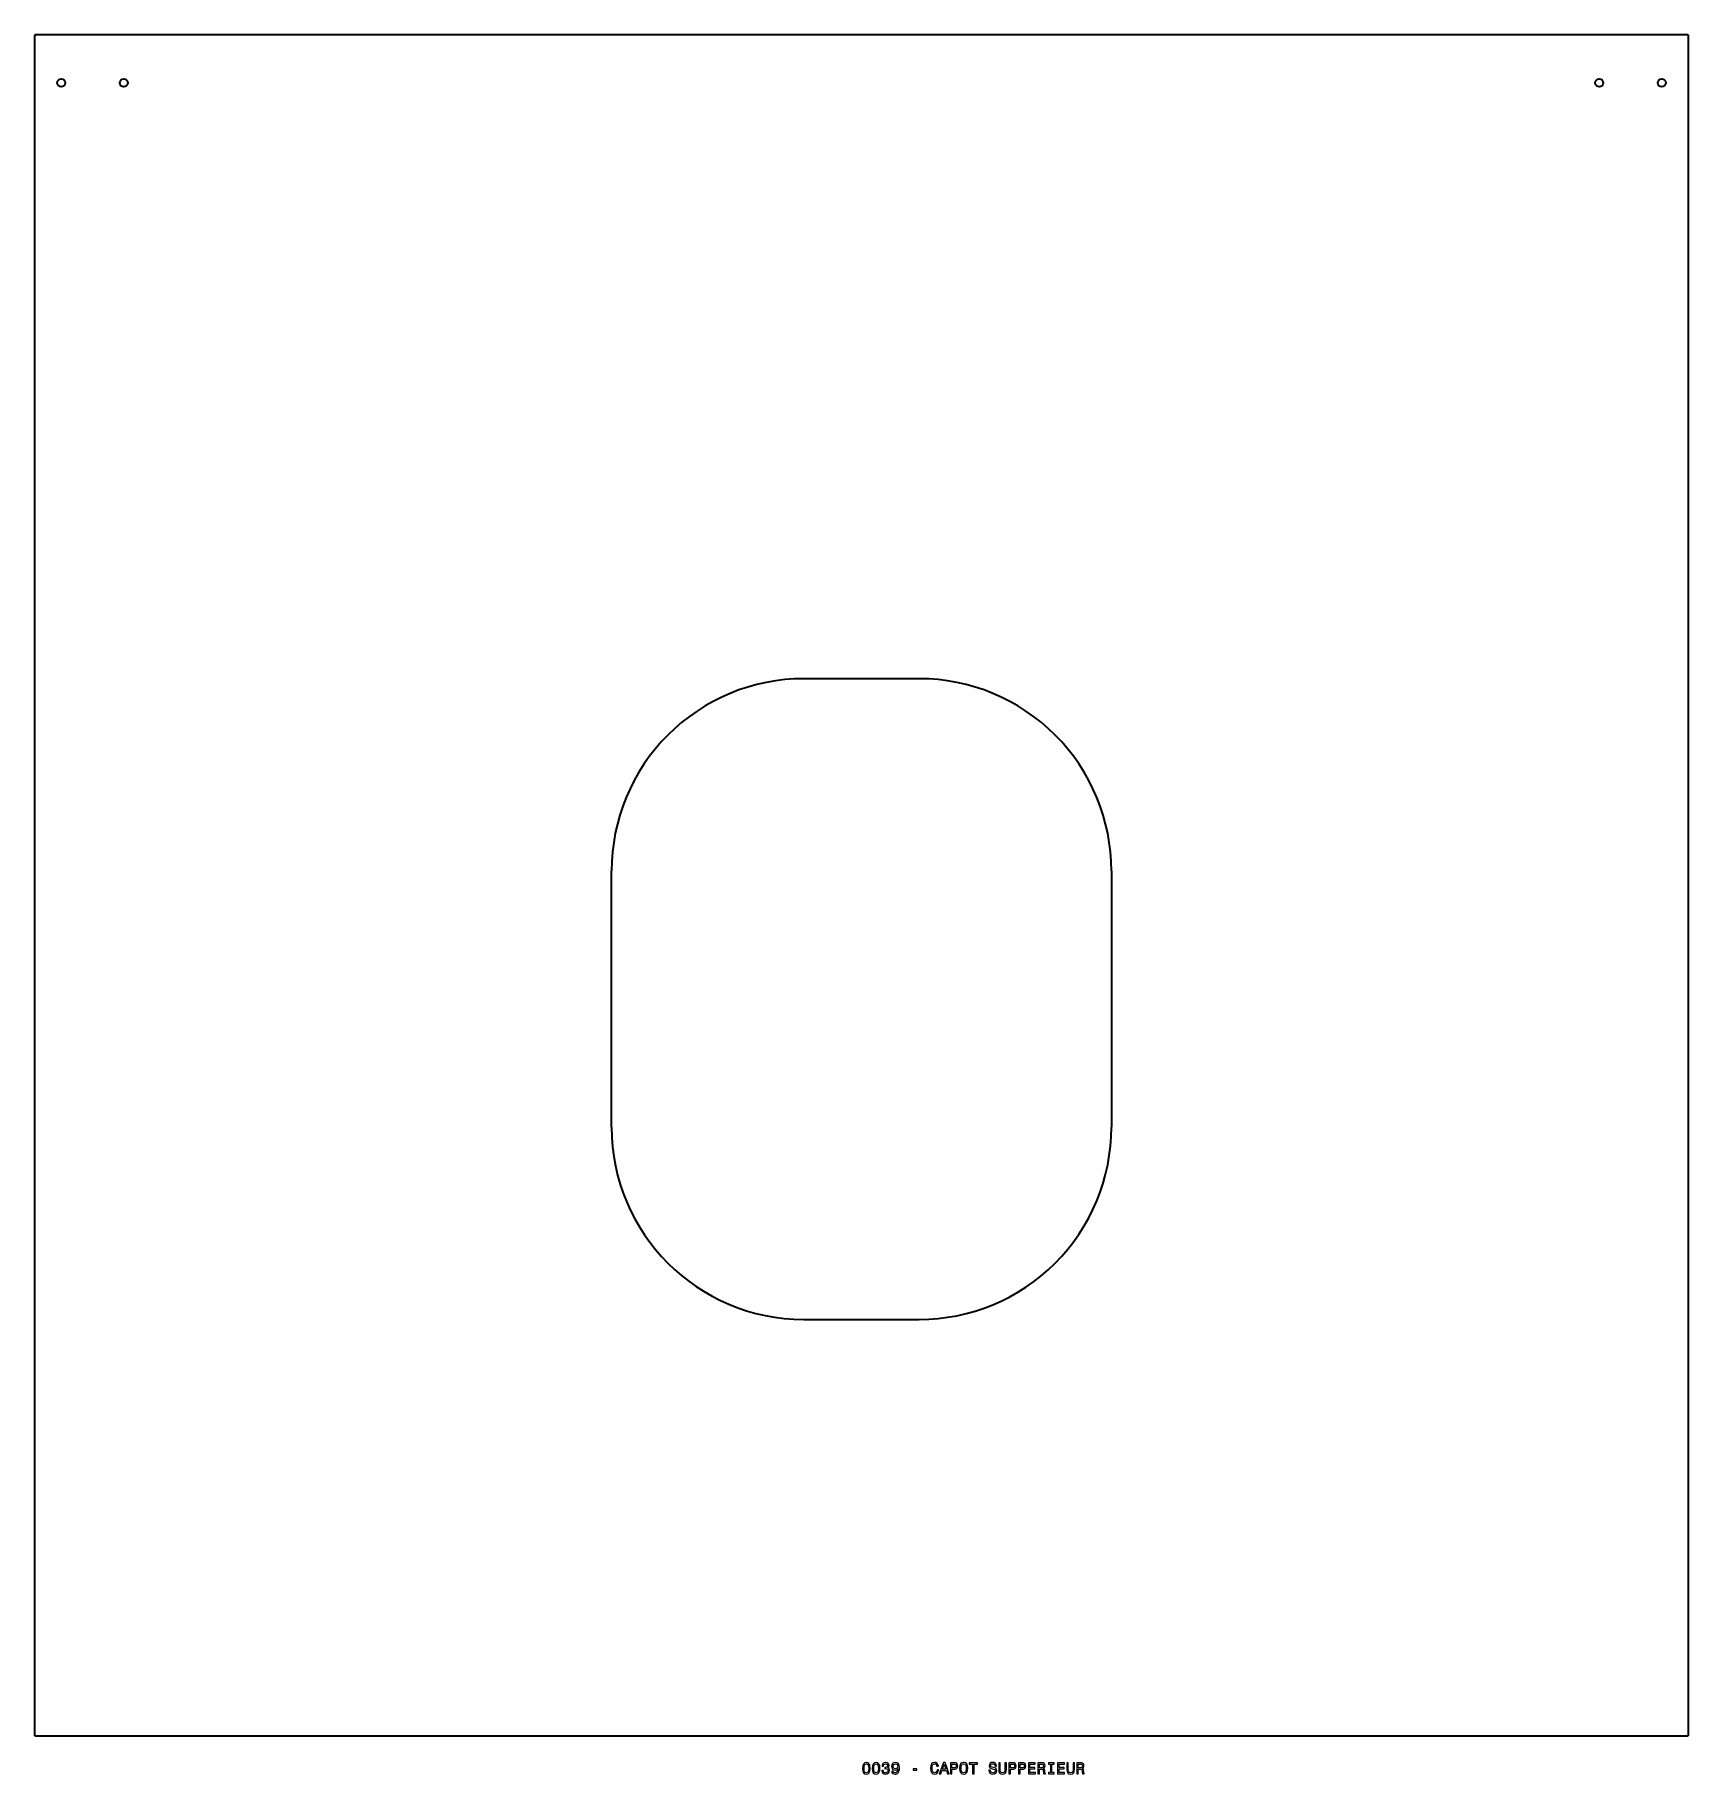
# Model space of a CAD drawing. Extents: x 336 to 852, y 143 to 686.
import ezdxf

# ---------------------------------------------------------------- set-up
doc = ezdxf.new("R2010")
doc.units = 0

msp = doc.modelspace()

# ---------------------------------------------------------------- linework, layer by layer
at = {"color": 7, "lineweight": 35}
for p, q in [((852.5, 686), (336.5, 686)), ((336.5, 155), (336.5, 686)), ((852.5, 686), (852.5, 155)), ((612.5, 485), (576.5, 485)), ((516.5, 345), (516.5, 425)), ((672.5, 425), (672.5, 345)), ((576.5, 285), (612.5, 285)), ((336.5, 155), (852.5, 155))]:
    msp.add_line(p, q, dxfattribs=at)
at = {"color": 7, "lineweight": 13}
for points in [[(594.802612, 144.853027), (594.878235, 144.061234), (595.115295, 143.496399), (595.49353, 143.153458), (596.018005, 143.042511), (596.537476, 143.153458), (596.91571, 143.496399), (597.147705, 144.061234), (597.228394, 144.853027), (597.147705, 145.639771), (597.05188, 145.952454), (596.91571, 146.209656), (596.537476, 146.552597), (596.018005, 146.668594), (595.49353, 146.552597), (595.115295, 146.204605), (594.878235, 145.639771)], [(597.838623, 144.853027), (597.914246, 144.061234), (598.151306, 143.496399), (598.529541, 143.153458), (599.054016, 143.042511), (599.573486, 143.153458), (599.951721, 143.496399), (600.183716, 144.061234), (600.264404, 144.853027), (600.183716, 145.639771), (600.087891, 145.952454), (599.951721, 146.209656), (599.573486, 146.552597), (599.054016, 146.668594), (598.529541, 146.552597), (598.151306, 146.204605), (597.914246, 145.639771)], [(600.819153, 144.242798), (600.819153, 144.207489), (600.899841, 143.723343), (601.136902, 143.360229), (601.510071, 143.128235), (602.004333, 143.042511), (602.528809, 143.128235), (602.92218, 143.350143), (603.174377, 143.703171), (603.265137, 144.157059), (603.224792, 144.454605), (603.113831, 144.696686), (602.932251, 144.883286), (602.690186, 145.019455), (603.018005, 145.291794), (603.134033, 145.72551), (603.05835, 146.118881), (602.841492, 146.416428), (602.488464, 146.603027), (602.004333, 146.668594), (601.550415, 146.587891), (601.202454, 146.365997), (600.975525, 146.01297), (600.899841, 145.543945), (600.899841, 145.508652), (601.348694, 145.508652), (601.389038, 145.831406), (601.520203, 146.0634), (601.731995, 146.204605), (602.029541, 146.255035), (602.291809, 146.214691), (602.483459, 146.108795), (602.599426, 145.937317), (602.644836, 145.705338), (602.599426, 145.458206), (602.478394, 145.291794), (602.266541, 145.190918), (601.979126, 145.16066), (601.78241, 145.16571), (601.78241, 144.767288), (602.029541, 144.777374), (602.34729, 144.731995), (602.58429, 144.610947), (602.725525, 144.414261), (602.77594, 144.157059), (602.720459, 143.864548), (602.574219, 143.64769), (602.342224, 143.51152), (602.034607, 143.466141), (601.716858, 143.516571), (601.484863, 143.667862), (601.338623, 143.909943), (601.283142, 144.242798)], [(603.91571, 144.010803), (603.991333, 143.612396), (604.208191, 143.304749), (604.551147, 143.113113), (605.005066, 143.042511), (605.302612, 143.077805), (605.569885, 143.168594), (605.796814, 143.324921), (605.988464, 143.546829), (606.139771, 143.824203), (606.250732, 144.167145), (606.316284, 144.560516), (606.341492, 145.014404), (606.255737, 145.72551), (606.008667, 146.244949), (605.615295, 146.557632), (605.075623, 146.668594), (604.581421, 146.577805), (604.208191, 146.335739), (603.966125, 145.96254), (603.885437, 145.493515), (603.966125, 145.009369), (604.203186, 144.641205), (604.556213, 144.409225), (605.005066, 144.333572), (605.479126, 144.429398), (605.837158, 144.721909), (605.75647, 144.162109), (605.595093, 143.763687), (605.347961, 143.526657), (605.010071, 143.451004), (604.747864, 143.486313), (604.556213, 143.59726), (604.430115, 143.773773), (604.3797, 144.010803)], [(618.087158, 144.444519), (617.986328, 144.020889), (617.819885, 143.718292), (617.587891, 143.531693), (617.315552, 143.471176), (616.987732, 143.561966), (616.73053, 143.83429), (616.559082, 144.278091), (616.503601, 144.893372), (616.559082, 145.503601), (616.725525, 145.952454), (616.982727, 146.224777), (617.315552, 146.320602), (617.557617, 146.270172), (617.764404, 146.128967), (617.925781, 145.902023), (618.036743, 145.58934), (618.515869, 145.58934), (618.364563, 146.068451), (618.102295, 146.431549), (617.744263, 146.658508), (617.315552, 146.739197), (616.781006, 146.613113), (616.372498, 146.260086), (616.110229, 145.680115), (616.01947, 144.893372), (616.110229, 144.106628), (616.372498, 143.526657), (616.781006, 143.168594), (617.315552, 143.047546), (617.784607, 143.143372), (618.162842, 143.41066), (618.430115, 143.849426), (618.57135, 144.444519)], [(618.773071, 143.143372), (619.237061, 143.143372), (619.605164, 144.172195), (621.002136, 144.172195), (621.3703, 143.143372), (621.84436, 143.143372), (620.563416, 146.648422), (620.049011, 146.648422)], [(622.278076, 143.143372), (622.742065, 143.143372), (622.742065, 144.621033), (623.25647, 144.621033), (623.77594, 144.646255), (624.189453, 144.822769), (624.456787, 145.16571), (624.547546, 145.63472), (624.476929, 146.068451), (624.275208, 146.386169), (623.942383, 146.577805), (623.488464, 146.643372), (622.278076, 146.643372)], [(625.082153, 144.893372), (625.172913, 144.106628), (625.435181, 143.526657), (625.843628, 143.168594), (626.378235, 143.047546), (626.907776, 143.168594), (627.32135, 143.526657), (627.578552, 144.106628), (627.674377, 144.893372), (627.578552, 145.675079), (627.46759, 145.992798), (627.32135, 146.255035), (626.907776, 146.613113), (626.65564, 146.703888), (626.378235, 146.739197), (625.838623, 146.613113), (625.430115, 146.260086), (625.172913, 145.680115)], [(629.182251, 143.143372), (629.64624, 143.143372), (629.64624, 146.219742), (630.705322, 146.219742), (630.705322, 146.643372), (628.118164, 146.643372), (628.118164, 146.219742), (629.182251, 146.219742)], [(634.689453, 144.298264), (634.23053, 144.298264), (634.331421, 143.763687), (634.583557, 143.370316), (634.971924, 143.133286), (635.496399, 143.047546), (636.015869, 143.128235), (636.404175, 143.350143), (636.651306, 143.69812), (636.742065, 144.157059), (636.666443, 144.570602), (636.45459, 144.837891), (636.111694, 145.014404), (635.65271, 145.145538), (635.259338, 145.241348), (635.002136, 145.35231), (634.855896, 145.513687), (634.810547, 145.765854), (634.855896, 145.992798), (634.987, 146.164261), (635.188782, 146.280258), (635.466125, 146.320602), (635.748535, 146.270172), (635.970459, 146.134003), (636.116699, 145.907059), (636.187317, 145.599426), (636.64624, 145.599426), (636.64624, 145.609512), (636.565552, 146.083572), (636.328552, 146.4366), (635.955322, 146.658508), (635.450989, 146.734146), (634.997131, 146.658508), (634.644104, 146.446686), (634.417114, 146.118881), (634.336426, 145.695251), (634.402039, 145.317001), (634.593628, 145.059799), (634.89624, 144.888321), (635.309814, 144.757202), (635.718323, 144.641205), (636.02594, 144.530258), (636.212524, 144.368881), (636.278076, 144.106628), (636.21759, 143.83934), (636.061218, 143.637604), (635.824219, 143.51152), (635.516541, 143.471176), (635.173645, 143.526657), (634.911377, 143.688034), (634.744934, 143.950287)], [(637.317017, 144.474777), (637.387573, 143.844376), (637.609497, 143.395538), (637.982727, 143.138321), (638.522339, 143.047546), (639.056885, 143.138321), (639.430115, 143.395538), (639.652039, 143.83934), (639.727661, 144.474777), (639.727661, 146.643372), (639.258667, 146.643372), (639.258667, 144.44957), (639.213257, 144.020889), (639.077087, 143.713257), (638.845093, 143.531693), (638.522339, 143.471176), (638.189453, 143.531693), (637.95752, 143.713257), (637.821289, 144.015854), (637.781006, 144.44957), (637.781006, 146.643372), (637.317017, 146.643372)], [(640.494263, 143.143372), (640.958191, 143.143372), (640.958191, 144.621033), (641.472595, 144.621033), (641.992065, 144.646255), (642.40564, 144.822769), (642.672913, 145.16571), (642.763672, 145.63472), (642.693054, 146.068451), (642.491333, 146.386169), (642.158508, 146.577805), (641.70459, 146.643372), (640.494263, 146.643372)], [(643.530273, 143.143372), (643.994202, 143.143372), (643.994202, 144.621033), (644.508667, 144.621033), (645.028076, 144.646255), (645.44165, 144.822769), (645.708923, 145.16571), (645.799683, 145.63472), (645.729126, 146.068451), (645.527344, 146.386169), (645.194519, 146.577805), (644.740601, 146.643372), (643.530273, 146.643372)], [(646.571289, 143.143372), (648.790344, 143.143372), (648.790344, 143.567001), (647.035278, 143.567001), (647.035278, 144.752167), (648.598694, 144.752167), (648.598694, 145.170746), (647.035278, 145.170746), (647.035278, 146.219742), (648.75, 146.219742), (648.75, 146.643372), (646.571289, 146.643372)], [(649.541748, 143.143372), (650.010803, 143.143372), (650.010803, 144.621033), (650.489929, 144.621033), (650.842957, 144.605911), (651.064819, 144.535309), (651.185852, 144.368881), (651.236328, 144.07132), (651.261536, 143.617432), (651.291748, 143.319885), (651.352295, 143.143372), (651.881836, 143.143372), (651.881836, 143.239197), (651.765869, 143.380402), (651.725525, 143.642654), (651.690186, 144.207489), (651.604431, 144.626083), (651.488464, 144.757202), (651.306885, 144.853027), (651.508667, 144.979111), (651.649841, 145.155624), (651.740601, 145.377518), (651.770874, 145.644806), (651.700256, 146.068451), (651.498535, 146.386169), (651.16571, 146.577805), (650.711792, 146.643372), (649.541748, 146.643372)], [(653.470459, 143.567001), (652.824951, 143.567001), (652.824951, 143.143372), (654.579956, 143.143372), (654.579956, 143.567001), (653.934448, 143.567001), (653.934448, 146.219742), (654.579956, 146.219742), (654.579956, 146.643372), (652.824951, 146.643372), (652.824951, 146.219742), (653.470459, 146.219742)], [(655.679382, 143.143372), (657.898438, 143.143372), (657.898438, 143.567001), (656.143372, 143.567001), (656.143372, 144.752167), (657.706787, 144.752167), (657.706787, 145.170746), (656.143372, 145.170746), (656.143372, 146.219742), (657.858032, 146.219742), (657.858032, 146.643372), (655.679382, 146.643372)], [(658.569153, 144.474777), (658.639771, 143.844376), (658.861694, 143.395538), (659.234863, 143.138321), (659.774475, 143.047546), (660.309082, 143.138321), (660.682251, 143.395538), (660.904175, 143.83934), (660.979797, 144.474777), (660.979797, 146.643372), (660.510803, 146.643372), (660.510803, 144.44957), (660.465393, 144.020889), (660.329224, 143.713257), (660.097229, 143.531693), (659.774475, 143.471176), (659.44165, 143.531693), (659.209656, 143.713257), (659.073486, 144.015854), (659.033142, 144.44957), (659.033142, 146.643372), (658.569153, 146.643372)], [(661.685852, 143.143372), (662.154907, 143.143372), (662.154907, 144.621033), (662.633972, 144.621033), (662.987, 144.605911), (663.208923, 144.535309), (663.329956, 144.368881), (663.380371, 144.07132), (663.40564, 143.617432), (663.435852, 143.319885), (663.496399, 143.143372), (664.02594, 143.143372), (664.02594, 143.239197), (663.909912, 143.380402), (663.869568, 143.642654), (663.83429, 144.207489), (663.748535, 144.626083), (663.632568, 144.757202), (663.450989, 144.853027), (663.65271, 144.979111), (663.793945, 145.155624), (663.884705, 145.377518), (663.914978, 145.644806), (663.84436, 146.068451), (663.642639, 146.386169), (663.309814, 146.577805), (662.855896, 146.643372), (661.685852, 146.643372)], [(595.286743, 144.853027), (595.327087, 145.463257), (595.453186, 145.902023), (595.680115, 146.159225), (596.018005, 146.25), (596.350891, 146.159225), (596.57782, 145.902023), (596.703918, 145.463257), (596.744263, 144.853027), (596.703918, 144.237747), (596.57782, 143.798996), (596.350891, 143.541794), (596.018005, 143.456055), (595.680115, 143.541794), (595.453186, 143.798996), (595.327087, 144.237747)], [(598.322754, 144.853027), (598.363098, 145.463257), (598.489197, 145.902023), (598.716125, 146.159225), (599.054016, 146.25), (599.386902, 146.159225), (599.613831, 145.902023), (599.739929, 145.463257), (599.780273, 144.853027), (599.739929, 144.237747), (599.613831, 143.798996), (599.386902, 143.541794), (599.054016, 143.456055), (598.716125, 143.541794), (598.489197, 143.798996), (598.363098, 144.237747)], [(604.374634, 145.498566), (604.425049, 145.811234), (604.566284, 146.05835), (604.788208, 146.214691), (605.075623, 146.270172), (605.373169, 146.214691), (605.600159, 146.05835), (605.741333, 145.816284), (605.796814, 145.503601), (605.741333, 145.185883), (605.600159, 144.948853), (605.368164, 144.802597), (605.060547, 144.752167), (604.783142, 144.802597), (604.566284, 144.948853), (604.425049, 145.180832)], [(610.587891, 144.298264), (611.80835, 144.298264), (611.80835, 144.696686), (610.587891, 144.696686)], [(619.766602, 144.600861), (620.306213, 146.144089), (620.845825, 144.600861)], [(623.362366, 146.214691), (623.664978, 146.184433), (623.886902, 146.088623), (624.018005, 145.912109), (624.063416, 145.63472), (624.012939, 145.342224), (623.876831, 145.16571), (623.644836, 145.074921), (623.327087, 145.049713), (622.742065, 145.049713), (622.742065, 146.214691)], [(625.566284, 144.893372), (625.621765, 145.503601), (625.788208, 145.952454), (626.04541, 146.224777), (626.378235, 146.320602), (626.706055, 146.224777), (626.963257, 145.947403), (627.1297, 145.498566), (627.190186, 144.893372), (627.1297, 144.283142), (626.963257, 143.83429), (626.706055, 143.561966), (626.378235, 143.471176), (626.04541, 143.561966), (625.788208, 143.83429), (625.621765, 144.278091)], [(641.578552, 146.214691), (641.881104, 146.184433), (642.103027, 146.088623), (642.234131, 145.912109), (642.279541, 145.63472), (642.229126, 145.342224), (642.092957, 145.16571), (641.860962, 145.074921), (641.543213, 145.049713), (640.958191, 145.049713), (640.958191, 146.214691)], [(644.614563, 146.214691), (644.917114, 146.184433), (645.139038, 146.088623), (645.270142, 145.912109), (645.315552, 145.63472), (645.265137, 145.342224), (645.128967, 145.16571), (644.896973, 145.074921), (644.579224, 145.049713), (643.994202, 145.049713), (643.994202, 146.214691)], [(650.580688, 146.214691), (650.888306, 146.184433), (651.105164, 146.088623), (651.241333, 145.912109), (651.286743, 145.63472), (651.236328, 145.342224), (651.100159, 145.16571), (650.868164, 145.074921), (650.550415, 145.049713), (650.010803, 145.049713), (650.010803, 146.214691)], [(662.724792, 146.214691), (663.03241, 146.184433), (663.249268, 146.088623), (663.385437, 145.912109), (663.430847, 145.63472), (663.380371, 145.342224), (663.244202, 145.16571), (663.012207, 145.074921), (662.694519, 145.049713), (662.154907, 145.049713), (662.154907, 146.214691)]]:
    msp.add_lwpolyline(points, close=True, dxfattribs=at)
at = {"color": 7, "lineweight": 35}
for centre in [(344.75, 671), (364.25, 671), (824.75, 671), (844.25, 671)]:
    msp.add_circle(centre, 1.25, dxfattribs=at)
for centre, start, end in [((576.5, 425), 90.000003, 180.000005), ((612.5, 425), 0, 90.000003), ((576.5, 345), 180.000005, 269.999997), ((612.5, 345), 269.999997, 360)]:
    msp.add_arc(centre, 60, start, end, dxfattribs=at)

doc.saveas('drawing.dxf')
